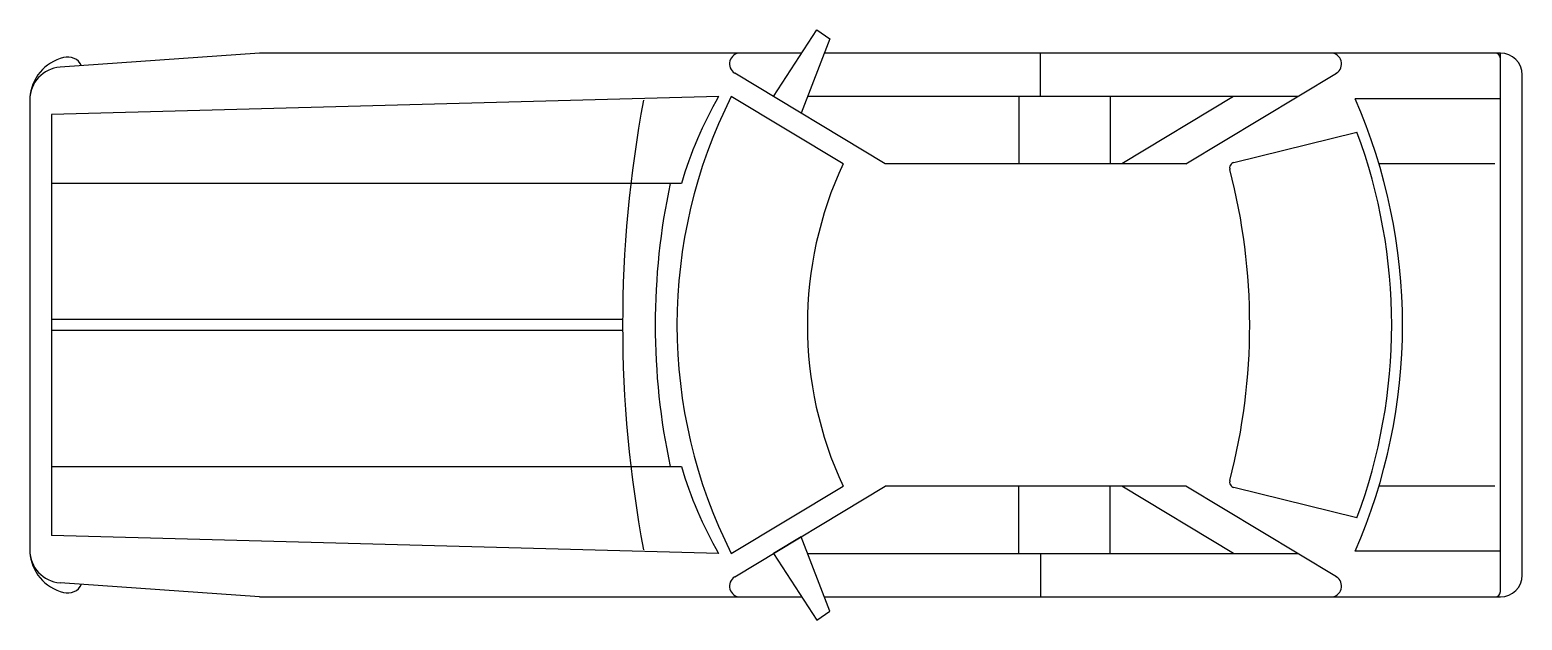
# Model space of a CAD drawing. Extents: x 20994 to 25746, y 23639 to 25518.
import ezdxf

# ---------------------------------------------------------------- set-up
doc = ezdxf.new("R2010")
doc.units = 0
doc.header["$LTSCALE"] = 100
doc.header["$MEASUREMENT"] = 0
doc.layers.add('LX-CAR', color=6, linetype='CONTINUOUS')

msp = doc.modelspace()

# ---------------------------------------------------------------- linework, layer by layer
at = {"layer": 'LX-CAR'}
for p, q in [((23361.8, 25305.6), (23500, 25517.7)), ((23541.4, 25489.3), (23450.2, 25252.4)), ((23500, 25517.7), (23541.4, 25489.3)), ((21725.7, 25444.1), (21090.4, 25398.7)), ((23256.4, 25444.1), (21725.7, 25444.1)), ((23452, 25444.1), (23256.4, 25444.1)), ((25136.3, 25444.1), (23524, 25444.1)), ((24212.3, 25305.6), (24212.3, 25444.1)), ((25676.6, 25444.1), (25136.3, 25444.1)), ((25676.6, 23730.4), (25676.6, 25444.1)), ((23717.8, 25091.3), (23238.6, 25379.8)), ((24675, 25091.3), (25154.2, 25379.8)), ((25745.9, 23782.3), (25745.9, 25374.9)), ((20993.9, 25295.1), (20993.9, 23862.1)), ((23187.4, 25305.6), (21063.2, 25247.9)), ((23583.5, 25091.3), (23227.6, 25305.6)), ((23450.2, 25252.4), (23361.8, 25305.6)), ((25030.9, 25305.6), (23470.7, 25305.6)), ((24143.1, 25305.6), (24143.1, 25091.3)), ((24434.3, 25305.6), (24434.3, 25091.3)), ((24826.6, 25305.6), (24470.7, 25091.3)), ((25676.6, 25298.6), (25213.7, 25298.6)), ((25213.7, 25298.6), (25213.7, 25298.6)), ((21063.2, 25247.9), (21063.2, 23909.3)), ((24828.2, 25095.3), (25219.5, 25192.3)), ((24675, 25091.3), (23717.8, 25091.3)), ((25659.3, 25091.3), (25290, 25091.3)), ((23069.1, 25028.7), (21063.2, 25028.7)), ((22881.4, 24595.9), (21063.2, 24595.9)), ((22881.4, 24561.3), (21063.2, 24561.3)), ((21063.2, 24128.5), (23069.1, 24128.5)), ((23227.6, 23851.6), (23583.5, 24065.8)), ((23238.6, 23777.4), (23717.8, 24065.8)), ((24675, 24065.8), (23717.8, 24065.8)), ((24143.1, 23851.6), (24143.1, 24065.8)), ((24434.3, 23851.6), (24434.3, 24065.8)), ((24826.6, 23851.6), (24470.7, 24065.8)), ((25154.2, 23777.4), (24675, 24065.8)), ((25219.5, 23964.9), (24828.2, 24061.9)), ((25659.3, 24065.8), (25290, 24065.8)), ((23187.4, 23851.6), (21063.2, 23909.3)), ((23450.2, 23904.8), (23361.8, 23851.6)), ((23541.4, 23667.8), (23450.2, 23904.8)), ((25676.6, 23858.6), (25213.7, 23858.6)), ((23361.8, 23851.6), (23500, 23639.5)), ((23470.7, 23851.6), (25030.9, 23851.6)), ((24212.3, 23851.6), (24212.3, 23713.1)), ((21725.7, 23713.1), (21090.4, 23758.5)), ((21725.7, 23713.1), (23256.4, 23713.1)), ((23256.4, 23713.1), (23452, 23713.1)), ((23524, 23713.1), (25136.3, 23713.1)), ((25136.3, 23713.1), (25676.6, 23713.1)), ((23500, 23639.5), (23541.4, 23667.8))]:
    msp.add_line(p, q, dxfattribs=at)
for centre, radius, start, end in [((21133.5, 25293.5), 139.6, 103.3987, 176.7876), ((21114.9, 25383), 48.3, 25.1621, 106.5175), ((23256.4, 25409.5), 34.6, 90, 238.9518), ((25136.3, 25409.5), 34.6, 301.0482, 90), ((25659.3, 25426.8), 17.3, 0, 90), ((25676.6, 25374.9), 69.2, 0, 90), ((21097.8, 25295.1), 103.9, 94.0906, 180), ((26753.8, 24578.6), 3872.4, 169.3511, 190.6489), ((24667.8, 24578.6), 1613.3, 153.215, 206.785), ((24262.7, 24682.5), 1242.9, 149.9078, 163.8262), ((23576.6, 24578.6), 1788.4, 336.2582, 23.7418), ((23576.6, 24578.6), 1753.8, 339.5163, 20.4837), ((24684.1, 24578.6), 1214.2, 155.0199, 204.9801), ((24831.7, 25078.4), 17.3, 101.6568, 198.3238), ((22906.7, 24578.6), 1971.6, 345.4797, 14.5203), ((25127.7, 24578.6), 2142.4, 167.8736, 192.1264), ((24262.7, 24474.7), 1242.9, 196.1738, 210.0922), ((24831.7, 24078.8), 17.3, 161.6762, 258.3432), ((21097.8, 23862.1), 103.9, 180, 265.9094), ((21133.5, 23863.7), 139.6, 183.2124, 256.6013), ((23256.4, 23747.7), 34.6, 121.0482, 270), ((25136.3, 23747.7), 34.6, 270, 58.9518), ((25676.6, 23782.3), 69.2, 270, 0), ((21114.9, 23774.2), 48.3, 253.4825, 334.8379), ((25659.3, 23730.4), 17.3, 270, 0)]:
    msp.add_arc(centre, radius, start, end, dxfattribs=at)

doc.saveas('drawing.dxf')
